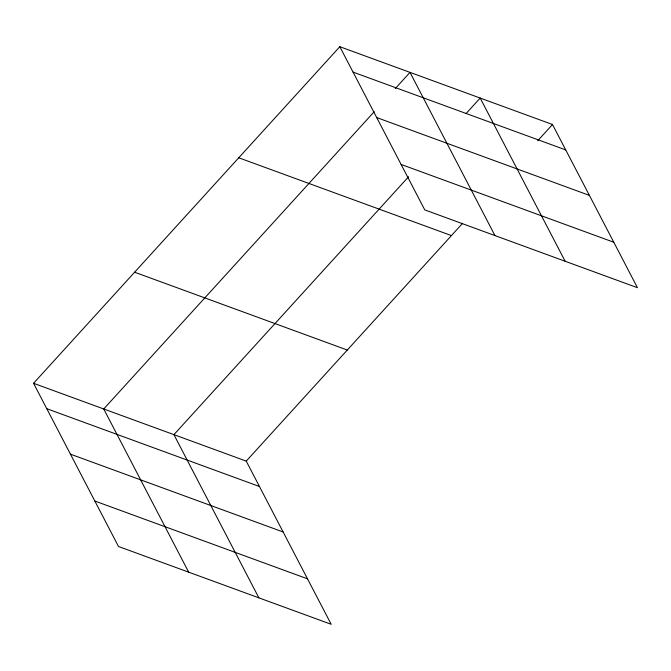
<?xml version="1.0" encoding="UTF-8"?>
<svg xmlns="http://www.w3.org/2000/svg" width="671" height="671" viewBox="0 0 671 671"><rect width="100%" height="100%" fill="white"/><g stroke="black" fill="none" stroke-linecap="round" stroke-linejoin="round"><path stroke-width="1.01" d="M33.55 383.292L246.232 461.103L331.18 624.298L118.499 546.488L33.55 383.292L339.82 46.702L552.501 124.512L637.45 287.708L424.768 209.897L339.82 46.702M374.208 111.721L103.737 408.975L188.685 572.162M395.261 88.58L410.006 72.384L494.955 235.571M408.597 176.741L173.915 434.649L258.872 597.844M466.152 113.483L480.184 98.058L565.141 261.245M246.232 461.103L462.663 223.25M537.756 140.717L552.501 124.512M353.047 72.107L565.72 149.918M376.716 117.576L589.39 195.387M401.099 164.429L613.78 242.239M238.75 157.777L451.432 235.588M134.619 272.216L347.301 350.036M46.777 408.698L259.459 486.509M70.447 454.166L283.128 531.977M94.829 501.019L307.511 578.83"/></g></svg>
